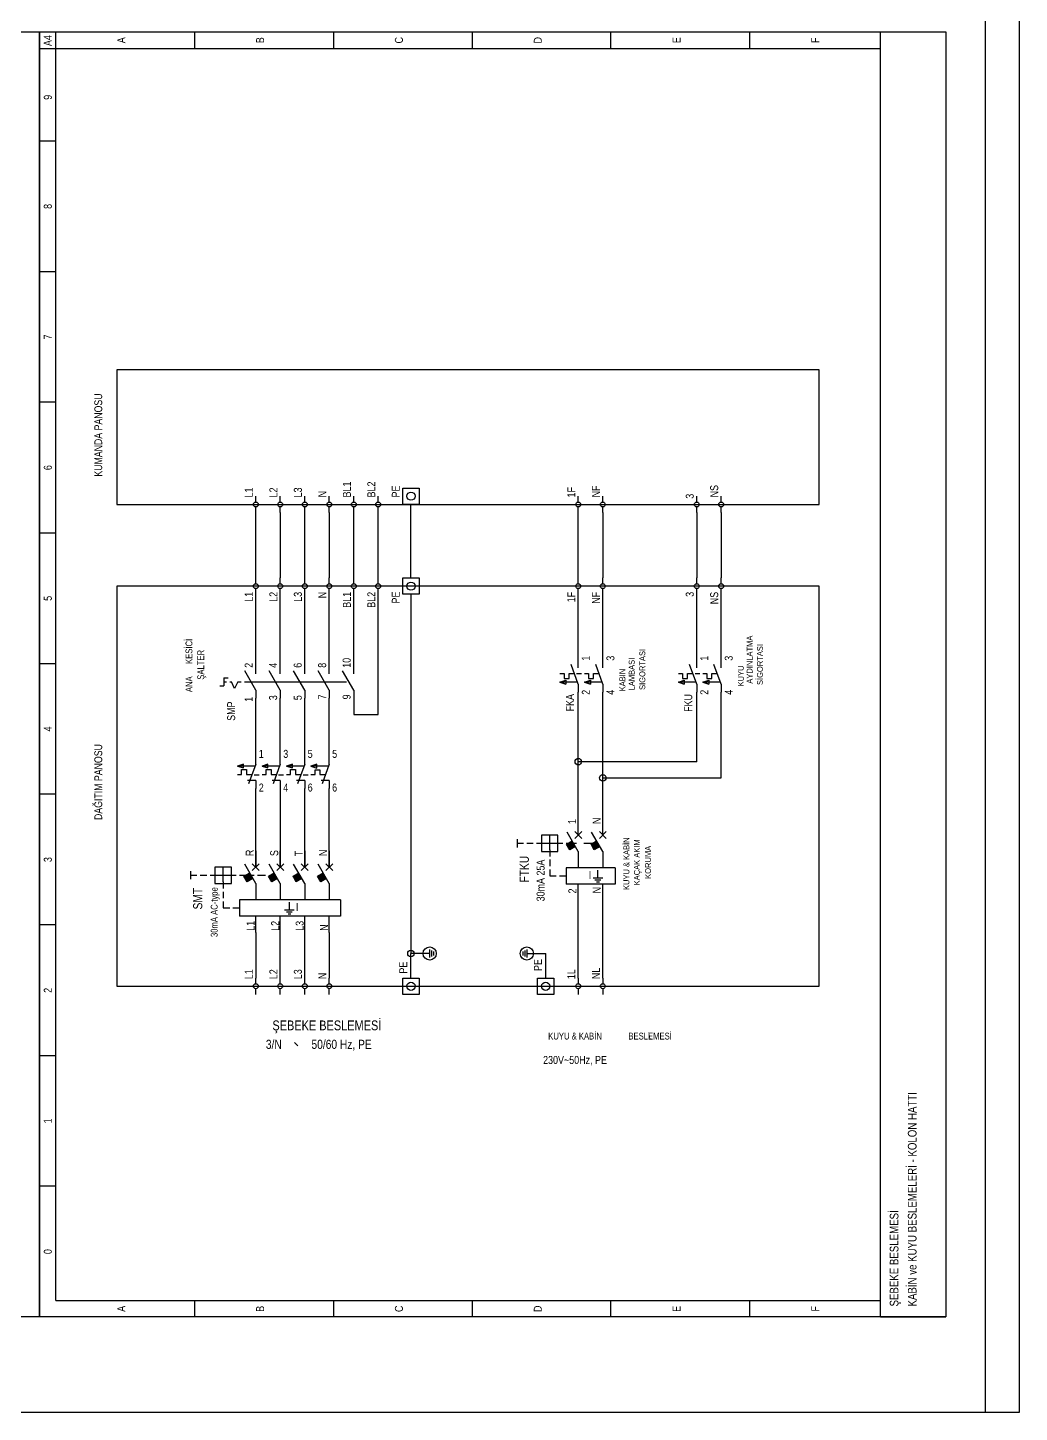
# Model space of a CAD drawing. Header units: centimetres. Extents: x 0 to 12847, y -30 to 2970.
# Drawn here: x 12117 to 12847, y 0 to 1019 of the extents above; entities that cross this region are included whole.
import ezdxf
from ezdxf.enums import TextEntityAlignment as Align

# ---------------------------------------------------------------- set-up
doc = ezdxf.new("R2010")
doc.units = ezdxf.units.CM
for name, color, linetype in [('SCOTT-CERCEVE', 7, 'CONTINUOUS'), ('SCOTT-ELEKTRIK', 3, 'CONTINUOUS'), ('SCOTT-ELEKTRIK-YAZI', 4, 'CONTINUOUS')]:
    doc.layers.add(name, color=color, linetype=linetype)
doc.styles.get("Standard").update_dxf_attribs({"font": 'arial.ttf', "width": 0.8})

msp = doc.modelspace()

# ---------------------------------------------------------------- linework, layer by layer
at = {"layer": 'SCOTT-CERCEVE'}
for points in [[(0, 0), (12846.6, 0), (12846.6, 2970), (0, 2970)], [(100, 0), (12821.6, 0), (12821.6, 2970), (100, 2970)]]:
    msp.add_lwpolyline(points, close=True, dxfattribs=at)
at = {"layer": 'SCOTT-ELEKTRIK'}
for p, q in [((11458.5, 1016), (12125.2, 1016)), ((12125.2, 70.2), (12125.2, 1016)), ((12125.2, 1016), (12792.4, 1016)), ((12125.2, 1016), (12125.2, 70.2)), ((12137.2, 82.2), (12137.2, 1016)), ((12239.4, 1016), (12239.4, 1003.9)), ((12341.6, 1016), (12341.6, 1003.9)), ((12443.8, 1016), (12443.8, 1003.9)), ((12545.9, 1003.9), (12545.9, 1016)), ((12648.1, 1003.9), (12648.1, 1016)), ((12744.3, 70.2), (12744.3, 1016)), ((12792.4, 1016), (12792.4, 70.2)), ((12125.2, 1003.9), (12744.3, 1003.9)), ((12137.2, 935.7), (12125.2, 935.7)), ((12137.2, 839.5), (12125.2, 839.5)), ((12699.2, 767.4), (12182.3, 767.4)), ((12182.3, 767.4), (12182.3, 668.2)), ((12699.2, 668.2), (12699.2, 767.4)), ((12137.2, 743.4), (12125.2, 743.4)), ((12284.5, 670), (12284.5, 674.3)), ((12302.5, 670), (12302.5, 674.3)), ((12320.6, 670), (12320.6, 674.3)), ((12338.6, 670), (12338.6, 674.3)), ((12356.6, 670), (12356.6, 674.3)), ((12374.6, 670), (12374.6, 674.3)), ((12392.7, 680.3), (12404.7, 680.3)), ((12392.7, 668.2), (12392.7, 680.3)), ((12404.7, 680.3), (12404.7, 668.2)), ((12521.9, 670), (12521.9, 674.3)), ((12539.9, 670), (12539.9, 674.3)), ((12609.1, 670), (12609.1, 674.3)), ((12627.1, 670), (12627.1, 674.3)), ((12182.3, 668.2), (12699.2, 668.2)), ((12284.5, 662.2), (12284.5, 666.4)), ((12302.5, 662.2), (12302.5, 666.4)), ((12320.6, 662.2), (12320.6, 666.4)), ((12338.6, 662.2), (12338.6, 666.4)), ((12356.6, 662.2), (12356.6, 666.4)), ((12374.6, 662.2), (12374.6, 666.4)), ((12404.7, 668.2), (12392.7, 668.2)), ((12398.7, 614.1), (12398.7, 668.2)), ((12521.9, 662.2), (12521.9, 666.4)), ((12539.9, 662.2), (12539.9, 666.4)), ((12609.1, 662.2), (12609.1, 666.4)), ((12627.1, 662.2), (12627.1, 666.4)), ((12284.5, 614.1), (12284.5, 662.2)), ((12302.5, 662.2), (12302.5, 614.1)), ((12320.6, 614.1), (12320.6, 662.2)), ((12338.6, 662.2), (12338.6, 614.1)), ((12356.6, 614.1), (12356.6, 662.2)), ((12374.6, 614.1), (12374.6, 662.2)), ((12521.9, 614.1), (12521.9, 662.2)), ((12539.9, 662.2), (12539.9, 614.1)), ((12609.1, 662.2), (12609.1, 614.1)), ((12627.1, 662.2), (12627.1, 614.1)), ((12137.2, 647.2), (12125.2, 647.2)), ((12284.5, 609.9), (12284.5, 614.1)), ((12302.5, 609.9), (12302.5, 614.1)), ((12320.6, 609.9), (12320.6, 614.1)), ((12338.6, 609.9), (12338.6, 614.1)), ((12356.6, 609.9), (12356.6, 614.1)), ((12374.6, 609.9), (12374.6, 614.1)), ((12392.7, 614.1), (12404.7, 614.1)), ((12392.7, 602.1), (12392.7, 614.1)), ((12404.7, 614.1), (12404.7, 602.1)), ((12521.9, 609.9), (12521.9, 614.1)), ((12539.9, 609.9), (12539.9, 614.1)), ((12609.1, 609.9), (12609.1, 614.1)), ((12627.1, 609.9), (12627.1, 614.1)), ((12699.2, 608.1), (12182.3, 608.1)), ((12182.3, 608.1), (12182.3, 313.6)), ((12284.5, 602.1), (12284.5, 606.3)), ((12284.5, 549.6), (12284.5, 602.1)), ((12302.5, 602.1), (12302.5, 606.3)), ((12302.5, 549.6), (12302.5, 602.1)), ((12320.6, 602.1), (12320.6, 606.3)), ((12320.6, 549.6), (12320.6, 602.1)), ((12338.6, 602.1), (12338.6, 606.3)), ((12338.6, 549.6), (12338.6, 602.1)), ((12356.6, 602.1), (12356.6, 606.3)), ((12356.6, 602.1), (12356.6, 605.1)), ((12356.6, 549.6), (12356.6, 602.1)), ((12374.6, 602.1), (12374.6, 606.3)), ((12374.6, 602.1), (12374.6, 605.1)), ((12374.6, 513.6), (12374.6, 602.1)), ((12404.7, 602.1), (12392.7, 602.1)), ((12398.7, 602.1), (12398.7, 337.7)), ((12521.9, 602.1), (12521.9, 606.3)), ((12521.9, 554), (12521.9, 602.1)), ((12539.9, 602.1), (12539.9, 606.3)), ((12539.9, 554), (12539.9, 602.1)), ((12609.1, 602.1), (12609.1, 606.3)), ((12609.1, 554), (12609.1, 602.1)), ((12627.1, 602.1), (12627.1, 606.3)), ((12627.1, 554), (12627.1, 602.1)), ((12699.2, 313.6), (12699.2, 608.1)), ((12137.2, 551), (12125.2, 551)), ((12521.9, 536), (12516.7, 550.4)), ((12521.9, 548), (12521.9, 554)), ((12539.9, 536), (12534.7, 550.4)), ((12539.9, 548), (12539.9, 554)), ((12609.1, 536), (12603.8, 550.4)), ((12609.1, 548), (12609.1, 554)), ((12627.1, 536), (12621.8, 550.4)), ((12627.1, 548), (12627.1, 554)), ((12261, 540.6), (12264.1, 540.6)), ((12261, 540.6), (12261, 534.6)), ((12284.5, 531.6), (12276.3, 545.8)), ((12284.5, 543.6), (12284.5, 549.6)), ((12302.5, 531.6), (12294.3, 545.8)), ((12302.5, 543.6), (12302.5, 549.6)), ((12320.6, 531.6), (12312.3, 545.8)), ((12320.6, 543.6), (12320.6, 549.6)), ((12338.6, 531.6), (12330.4, 545.8)), ((12338.6, 543.6), (12338.6, 549.6)), ((12356.6, 531.6), (12348.4, 545.8)), ((12356.6, 543.6), (12356.6, 549.6)), ((12508.4, 543.7), (12511.4, 543.7)), ((12511.4, 543.7), (12511.4, 540.1)), ((12515.1, 540.1), (12515.1, 543.7)), ((12515.1, 543.7), (12519, 543.7)), ((12520.7, 543.8), (12524.3, 543.8)), ((12526.5, 543.7), (12529.5, 543.7)), ((12529.5, 543.7), (12529.5, 540.1)), ((12533.1, 540.1), (12533.1, 543.7)), ((12533.1, 543.7), (12537.1, 543.7)), ((12595.6, 543.7), (12598.6, 543.7)), ((12598.6, 543.7), (12598.6, 540.1)), ((12602.2, 540.1), (12602.2, 543.7)), ((12602.2, 543.7), (12606.2, 543.7)), ((12607.9, 543.8), (12611.5, 543.8)), ((12613.6, 543.7), (12616.6, 543.7)), ((12616.6, 543.7), (12616.6, 540.1)), ((12620.2, 540.1), (12620.2, 543.7)), ((12620.2, 543.7), (12624.2, 543.7)), ((12258, 534.6), (12261, 534.6)), ((12261, 537.6), (12262.9, 537.6)), ((12265.3, 537.6), (12266.5, 537.6)), ((12268.9, 532.8), (12266.5, 537.6)), ((12271.3, 537.6), (12268.9, 532.8)), ((12271.3, 537.6), (12272.5, 537.6)), ((12272.5, 537.6), (12273.7, 537.6)), ((12276.1, 537.6), (12280.9, 537.6)), ((12281.5, 537.6), (12351.2, 537.6)), ((12284.5, 531.6), (12284.5, 525.6)), ((12302.5, 531.6), (12302.5, 525.6)), ((12320.6, 531.6), (12320.6, 525.6)), ((12338.6, 531.6), (12338.6, 525.6)), ((12356.6, 531.6), (12356.6, 525.6)), ((12508.4, 537.5), (12512.8, 538.9)), ((12521.2, 537.5), (12508.4, 537.5)), ((12508.4, 537.5), (12512.8, 536)), ((12511.4, 540.1), (12515.1, 540.1)), ((12512.8, 538.9), (12512.8, 536)), ((12521.9, 536), (12521.9, 530)), ((12521.9, 478.9), (12521.9, 530)), ((12526.5, 537.5), (12530.8, 538.9)), ((12539.2, 537.5), (12526.5, 537.5)), ((12526.5, 537.5), (12530.8, 536)), ((12529.5, 540.1), (12533.1, 540.1)), ((12530.8, 538.9), (12530.8, 536)), ((12539.9, 536), (12539.9, 530)), ((12539.9, 466.9), (12539.9, 530)), ((12595.6, 537.5), (12599.9, 538.9)), ((12608.3, 537.5), (12595.6, 537.5)), ((12595.6, 537.5), (12599.9, 536)), ((12598.6, 540.1), (12602.2, 540.1)), ((12599.9, 538.9), (12599.9, 536)), ((12609.1, 536), (12609.1, 530)), ((12609.1, 478.9), (12609.1, 530)), ((12613.6, 537.5), (12618, 538.9)), ((12626.4, 537.5), (12613.6, 537.5)), ((12613.6, 537.5), (12618, 536)), ((12616.6, 540.1), (12620.2, 540.1)), ((12618, 538.9), (12618, 536)), ((12627.1, 536), (12627.1, 530)), ((12627.1, 466.9), (12627.1, 530)), ((12284.5, 483.1), (12284.5, 525.6)), ((12302.5, 483.1), (12302.5, 525.6)), ((12320.6, 483.1), (12320.6, 525.6)), ((12338.6, 483.1), (12338.6, 525.6)), ((12356.6, 525.6), (12356.6, 513.6)), ((12356.6, 513.6), (12374.6, 513.6)), ((12284.5, 477.1), (12284.5, 483.1)), ((12302.5, 477.1), (12302.5, 483.1)), ((12320.6, 477.1), (12320.6, 483.1)), ((12338.6, 477.1), (12338.6, 483.1)), ((12271, 475.7), (12275.4, 477.1)), ((12283.8, 475.7), (12271, 475.7)), ((12271, 475.7), (12275.4, 474.3)), ((12271, 469.4), (12274, 469.4)), ((12274, 469.4), (12274, 473.1)), ((12274, 473.1), (12277.6, 473.1)), ((12275.4, 474.3), (12275.4, 477.1)), ((12277.6, 473.1), (12277.6, 469.4)), ((12277.6, 469.4), (12281.6, 469.4)), ((12284.5, 477.1), (12279.2, 462.7)), ((12283.3, 469.3), (12286.9, 469.3)), ((12289.1, 475.7), (12293.4, 477.1)), ((12301.8, 475.7), (12289.1, 475.7)), ((12289.1, 475.7), (12293.4, 474.3)), ((12289.1, 469.4), (12292.1, 469.4)), ((12292.1, 469.4), (12292.1, 473.1)), ((12292.1, 473.1), (12295.7, 473.1)), ((12293.4, 474.3), (12293.4, 477.1)), ((12295.7, 473.1), (12295.7, 469.4)), ((12295.7, 469.4), (12299.7, 469.4)), ((12302.5, 477.1), (12297.3, 462.7)), ((12301.3, 469.3), (12304.9, 469.3)), ((12307.1, 475.7), (12311.4, 477.1)), ((12319.8, 475.7), (12307.1, 475.7)), ((12307.1, 475.7), (12311.4, 474.3)), ((12307.1, 469.4), (12310.1, 469.4)), ((12310.1, 469.4), (12310.1, 473.1)), ((12310.1, 473.1), (12313.7, 473.1)), ((12311.4, 474.3), (12311.4, 477.1)), ((12313.7, 473.1), (12313.7, 469.4)), ((12313.7, 469.4), (12317.7, 469.4)), ((12320.6, 477.1), (12315.3, 462.7)), ((12319.4, 469.3), (12323, 469.3)), ((12325.1, 475.7), (12329.4, 477.1)), ((12337.9, 475.7), (12325.1, 475.7)), ((12325.1, 475.7), (12329.4, 474.2)), ((12325.1, 469.4), (12328.1, 469.4)), ((12328.1, 469.4), (12328.1, 473)), ((12328.1, 473), (12331.7, 473)), ((12329.4, 474.2), (12329.4, 477.1)), ((12331.7, 473), (12331.7, 469.4)), ((12331.7, 469.4), (12335.7, 469.4)), ((12338.6, 477.1), (12333.3, 462.7)), ((12609.1, 478.9), (12521.9, 478.9)), ((12521.9, 436.8), (12521.9, 478.9)), ((12284.5, 465.1), (12278.5, 465.1)), ((12284.5, 465.1), (12284.5, 459.1)), ((12284.5, 413.3), (12284.5, 459.1)), ((12302.5, 465.1), (12296.5, 465.1)), ((12302.5, 465.1), (12302.5, 459.1)), ((12302.5, 459.1), (12302.5, 413.3)), ((12320.6, 465.1), (12314.5, 465.1)), ((12320.6, 465.1), (12320.6, 459.1)), ((12320.6, 413.3), (12320.6, 459.1)), ((12338.6, 465.1), (12332.6, 465.1)), ((12338.6, 465.1), (12338.6, 459.1)), ((12338.6, 413.3), (12338.6, 459.1)), ((12539.9, 466.9), (12627.1, 466.9)), ((12539.9, 436.8), (12539.9, 466.9)), ((12137.2, 454.9), (12125.2, 454.9)), ((12521.9, 424.8), (12521.9, 436.8)), ((12539.9, 424.8), (12539.9, 436.8)), ((12476.8, 421.8), (12476.8, 415.8)), ((12476.8, 418.8), (12481.6, 418.8)), ((12484, 418.8), (12488.8, 418.8)), ((12491.2, 418.8), (12496.1, 418.8)), ((12494.9, 424.8), (12494.9, 412.8)), ((12506.9, 424.8), (12494.9, 424.8)), ((12496.1, 418.8), (12505.7, 418.8)), ((12500.9, 414), (12500.9, 424.8)), ((12505.7, 418.8), (12510.5, 418.8)), ((12506.9, 412.8), (12506.9, 424.8)), ((12512.9, 418.8), (12517.7, 418.8)), ((12513.3, 418.2), (12517.4, 420.6)), ((12515.7, 414), (12513.3, 418.2)), ((12515.9, 414.1), (12513.5, 418.3)), ((12521.9, 412.8), (12513.7, 427)), ((12516.2, 414.3), (12513.8, 418.5)), ((12516.4, 414.4), (12514, 418.6)), ((12516.7, 414.6), (12514.3, 418.8)), ((12516.9, 414.7), (12514.5, 418.9)), ((12517.2, 414.9), (12514.8, 419.1)), ((12517.4, 415), (12515, 419.2)), ((12517.7, 415.2), (12515.3, 419.4)), ((12517.9, 415.3), (12515.5, 419.5)), ((12518.3, 415.5), (12515.9, 419.7)), ((12518.5, 415.6), (12516.1, 419.8)), ((12518.8, 415.8), (12516.4, 420)), ((12519, 415.9), (12516.6, 420.1)), ((12519.3, 416.1), (12516.9, 420.3)), ((12519.5, 416.2), (12517.1, 420.4)), ((12517.1, 418.8), (12520.7, 418.8)), ((12519.4, 422.3), (12524.5, 427.4)), ((12519.4, 427.4), (12524.5, 422.3)), ((12526.1, 418.8), (12532.1, 418.8)), ((12531.3, 418.2), (12535.4, 420.6)), ((12533.7, 414), (12531.3, 418.2)), ((12533.9, 414.1), (12531.5, 418.3)), ((12539.9, 412.8), (12531.7, 427)), ((12534.2, 414.3), (12531.8, 418.5)), ((12534.4, 414.4), (12532, 418.6)), ((12534.7, 414.6), (12532.3, 418.8)), ((12534.9, 414.7), (12532.5, 418.9)), ((12535.3, 414.9), (12532.8, 419.1)), ((12535.5, 415), (12533.1, 419.2)), ((12535.8, 415.2), (12533.4, 419.4)), ((12536, 415.3), (12533.6, 419.5)), ((12536.3, 415.5), (12533.9, 419.7)), ((12536.5, 415.6), (12534.1, 419.8)), ((12536.8, 415.8), (12534.4, 420)), ((12537, 415.9), (12534.6, 420.1)), ((12537.3, 416.1), (12534.9, 420.3)), ((12537.5, 416.2), (12535.1, 420.4)), ((12537.4, 422.3), (12542.5, 427.4)), ((12537.4, 427.4), (12542.5, 422.3)), ((12284.5, 413.3), (12284.5, 401.3)), ((12284.5, 401.3), (12284.5, 413.3)), ((12302.5, 413.3), (12302.5, 401.3)), ((12302.5, 401.3), (12302.5, 413.3)), ((12320.6, 413.3), (12320.6, 401.3)), ((12320.6, 401.3), (12320.6, 413.3)), ((12338.6, 413.3), (12338.6, 401.3)), ((12338.6, 401.3), (12338.6, 413.3)), ((12494.9, 412.8), (12506.9, 412.8)), ((12500.9, 414), (12500.9, 409.2)), ((12519.8, 416.4), (12515.7, 414)), ((12521.9, 412.8), (12521.9, 400.8)), ((12537.9, 416.4), (12533.7, 414)), ((12539.9, 412.8), (12539.9, 400.8)), ((12236.4, 398.3), (12236.4, 392.3)), ((12254.4, 401.3), (12254.4, 389.2)), ((12266.5, 401.3), (12254.4, 401.3)), ((12260.4, 390.4), (12260.4, 401.3)), ((12266.5, 389.2), (12266.5, 401.3)), ((12284.5, 389.2), (12276.3, 403.5)), ((12281.9, 398.7), (12287, 403.8)), ((12281.9, 403.8), (12287, 398.7)), ((12302.5, 389.2), (12294.3, 403.5)), ((12300, 398.7), (12305.1, 403.8)), ((12300, 403.8), (12305.1, 398.7)), ((12320.6, 389.2), (12312.3, 403.5)), ((12318, 398.7), (12323.1, 403.8)), ((12318, 403.8), (12323.1, 398.7)), ((12338.6, 389.2), (12330.4, 403.5)), ((12336, 398.7), (12341.1, 403.8)), ((12336, 403.8), (12341.1, 398.7)), ((12500.9, 406.8), (12500.9, 402)), ((12500.9, 399.6), (12500.9, 394.8)), ((12549, 400.8), (12512.9, 400.8)), ((12512.9, 400.8), (12512.9, 388.8)), ((12536.4, 393.4), (12536.4, 399.1)), ((12549, 400.8), (12549, 388.8)), ((12236.4, 395.3), (12241.2, 395.3)), ((12243.6, 395.3), (12248.4, 395.3)), ((12250.8, 395.3), (12255.6, 395.3)), ((12254.4, 389.2), (12266.5, 389.2)), ((12255.6, 395.3), (12265.3, 395.3)), ((12260.4, 390.4), (12260.4, 385.6)), ((12265.3, 395.3), (12270.1, 395.3)), ((12272.5, 395.3), (12277.3, 395.3)), ((12275.8, 394.6), (12280, 397)), ((12278.2, 390.4), (12275.8, 394.6)), ((12278.5, 390.6), (12276, 394.7)), ((12278.8, 390.7), (12276.4, 394.9)), ((12279, 390.9), (12276.6, 395)), ((12279.3, 391.1), (12276.9, 395.2)), ((12279.5, 391.2), (12277.1, 395.3)), ((12279.8, 391.4), (12277.4, 395.5)), ((12280, 391.5), (12277.6, 395.6)), ((12280.3, 391.7), (12277.9, 395.8)), ((12280.5, 391.8), (12278.1, 395.9)), ((12282.4, 392.9), (12278.2, 390.4)), ((12280.8, 392), (12278.4, 396.1)), ((12281.1, 392.1), (12278.6, 396.2)), ((12281.4, 392.3), (12279, 396.4)), ((12281.6, 392.4), (12279.2, 396.5)), ((12281.9, 392.6), (12279.5, 396.7)), ((12282.1, 392.7), (12279.7, 396.8)), ((12279.7, 395.3), (12283.3, 395.3)), ((12284.5, 389.2), (12284.5, 377.2)), ((12285.7, 395.3), (12291.7, 395.3)), ((12293.9, 394.6), (12298, 397)), ((12296.3, 390.4), (12293.9, 394.6)), ((12296.5, 390.6), (12294.1, 394.7)), ((12296.8, 390.7), (12294.4, 394.9)), ((12297, 390.9), (12294.6, 395)), ((12297.3, 391.1), (12294.9, 395.2)), ((12297.5, 391.2), (12295.1, 395.3)), ((12297.8, 391.4), (12295.4, 395.5)), ((12298, 391.5), (12295.6, 395.6)), ((12298.4, 391.7), (12296, 395.8)), ((12298.6, 391.8), (12296.2, 395.9)), ((12300.4, 392.9), (12296.3, 390.4)), ((12298.9, 392), (12296.5, 396.1)), ((12299.1, 392.1), (12296.7, 396.2)), ((12299.4, 392.3), (12297, 396.4)), ((12299.6, 392.4), (12297.2, 396.5)), ((12299.9, 392.6), (12297.5, 396.7)), ((12300.1, 392.7), (12297.7, 396.8)), ((12302.5, 389.2), (12302.5, 377.2)), ((12311.9, 394.6), (12316.1, 397)), ((12314.3, 390.4), (12311.9, 394.6)), ((12314.5, 390.6), (12312.1, 394.7)), ((12314.8, 390.7), (12312.4, 394.9)), ((12315, 390.9), (12312.6, 395)), ((12315.3, 391.1), (12312.9, 395.2)), ((12315.6, 391.2), (12313.2, 395.3)), ((12315.9, 391.4), (12313.5, 395.5)), ((12316.1, 391.5), (12313.7, 395.6)), ((12316.4, 391.7), (12314, 395.8)), ((12316.6, 391.8), (12314.2, 395.9)), ((12318.5, 392.9), (12314.3, 390.4)), ((12316.9, 392), (12314.5, 396.1)), ((12317.1, 392.1), (12314.7, 396.2)), ((12317.4, 392.3), (12315, 396.4)), ((12317.6, 392.4), (12315.2, 396.5)), ((12317.9, 392.6), (12315.5, 396.7)), ((12318.2, 392.7), (12315.8, 396.8)), ((12320.6, 389.2), (12320.6, 377.2)), ((12329.9, 394.6), (12334.1, 397)), ((12332.3, 390.4), (12329.9, 394.6)), ((12332.5, 390.6), (12330.1, 394.7)), ((12332.9, 390.7), (12330.5, 394.9)), ((12333.1, 390.9), (12330.7, 395)), ((12333.4, 391.1), (12331, 395.2)), ((12333.6, 391.2), (12331.2, 395.3)), ((12333.9, 391.4), (12331.5, 395.5)), ((12334.1, 391.5), (12331.7, 395.6)), ((12334.4, 391.7), (12332, 395.8)), ((12334.6, 391.8), (12332.2, 395.9)), ((12336.5, 392.9), (12332.3, 390.4)), ((12334.9, 392), (12332.5, 396.1)), ((12335.1, 392.1), (12332.7, 396.2)), ((12335.5, 392.3), (12333.1, 396.4)), ((12335.7, 392.4), (12333.3, 396.5)), ((12336, 392.6), (12333.6, 396.7)), ((12336.2, 392.7), (12333.8, 396.8)), ((12338.6, 389.2), (12338.6, 377.2)), ((12500.9, 394.8), (12505.7, 394.8)), ((12508.1, 394.8), (12512.9, 394.8)), ((12549, 388.8), (12512.9, 388.8)), ((12521.9, 376.7), (12521.9, 388.8)), ((12532.8, 393.4), (12539.9, 393.4)), ((12534.2, 392), (12538.5, 392)), ((12535.3, 390.5), (12537.4, 390.5)), ((12539.9, 376.7), (12539.9, 388.8)), ((12260.4, 383.2), (12260.4, 378.4)), ((12346.9, 377.2), (12272.5, 377.2)), ((12272.5, 377.2), (12272.5, 365.2)), ((12346.9, 377.2), (12346.9, 365.2)), ((12260.4, 376), (12260.4, 371.2)), ((12260.4, 371.2), (12265.3, 371.2)), ((12267.7, 371.2), (12272.5, 371.2)), ((12305.6, 369.8), (12312.8, 369.8)), ((12307.1, 368.4), (12311.3, 368.4)), ((12308.2, 367), (12310.3, 367)), ((12309.2, 369.8), (12309.2, 375.5)), ((12521.9, 319.6), (12521.9, 376.7)), ((12539.9, 319.6), (12539.9, 376.7)), ((12137.2, 358.7), (12125.2, 358.7)), ((12346.9, 365.2), (12272.5, 365.2)), ((12284.5, 353.2), (12284.5, 365.2)), ((12302.5, 353.2), (12302.5, 365.2)), ((12320.6, 353.2), (12320.6, 365.2)), ((12338.6, 353.2), (12338.6, 365.2)), ((12284.5, 353.2), (12284.5, 319.6)), ((12284.5, 353.2), (12284.5, 353.2)), ((12302.5, 319.6), (12302.5, 353.2)), ((12320.6, 319.6), (12320.6, 353.2)), ((12338.6, 353.2), (12338.6, 319.6)), ((12404.7, 337.7), (12398.7, 337.7)), ((12398.7, 319.6), (12398.7, 337.7)), ((12412.5, 337.7), (12401.7, 337.7)), ((12412.5, 334.7), (12412.5, 340.7)), ((12414, 335.4), (12414, 339.9)), ((12415.5, 336.2), (12415.5, 339.2)), ((12481, 339.2), (12481, 336.2)), ((12482.5, 339.9), (12482.5, 335.4)), ((12484, 340.7), (12484, 334.7)), ((12484, 337.7), (12494.9, 337.7)), ((12491.9, 337.7), (12497.9, 337.7)), ((12497.9, 319.6), (12497.9, 337.7)), ((12284.5, 315.4), (12284.5, 319.6)), ((12302.5, 315.4), (12302.5, 319.6)), ((12320.6, 315.4), (12320.6, 319.6)), ((12338.6, 315.4), (12338.6, 319.6)), ((12392.7, 307.6), (12392.7, 319.6)), ((12392.7, 319.6), (12404.7, 319.6)), ((12404.7, 319.6), (12404.7, 307.6)), ((12491.9, 307.6), (12491.9, 319.6)), ((12491.9, 319.6), (12503.9, 319.6)), ((12503.9, 319.6), (12503.9, 307.6)), ((12521.9, 319.6), (12521.9, 315.4)), ((12539.9, 319.6), (12539.9, 315.4)), ((12182.3, 313.6), (12699.2, 313.6)), ((12284.5, 307.6), (12284.5, 311.8)), ((12302.5, 307.6), (12302.5, 311.8)), ((12320.6, 307.6), (12320.6, 311.8)), ((12338.6, 307.6), (12338.6, 311.8)), ((12404.7, 307.6), (12392.7, 307.6)), ((12503.9, 307.6), (12491.9, 307.6)), ((12521.9, 311.8), (12521.9, 307.6)), ((12539.9, 311.8), (12539.9, 307.6)), ((12313.1, 272.1), (12315.4, 269.8)), ((12137.2, 262.5), (12125.2, 262.5)), ((12137.2, 166.4), (12125.2, 166.4)), ((12137.2, 82.2), (12744.3, 82.2)), ((12239.4, 82.2), (12239.4, 70.2)), ((12341.6, 82.2), (12341.6, 70.2)), ((12443.8, 82.2), (12443.8, 70.2)), ((12545.9, 70.2), (12545.9, 82.2)), ((12648.1, 70.2), (12648.1, 82.2)), ((12744.3, 70.2), (12744.3, 82.2)), ((12125.2, 70.2), (11458.5, 70.2)), ((12792.4, 70.2), (12125.2, 70.2)), ((12744.3, 70.2), (12792.4, 70.2)), ((12762.3, 70.2), (12792.4, 70.2))]:
    msp.add_line(p, q, dxfattribs=at)
for points in [[(12512.8, 538.9), (12512.8, 536), (12508.4, 537.5), (12512.8, 538.9)], [(12530.8, 538.9), (12530.8, 536), (12526.5, 537.5), (12530.8, 538.9)], [(12599.9, 538.9), (12599.9, 536), (12595.6, 537.5), (12599.9, 538.9)], [(12618, 538.9), (12618, 536), (12613.6, 537.5), (12618, 538.9)], [(12275.4, 474.3), (12275.4, 477.1), (12271, 475.7), (12275.4, 474.3)], [(12293.4, 474.3), (12293.4, 477.1), (12289.1, 475.7), (12293.4, 474.3)], [(12311.4, 474.3), (12311.4, 477.1), (12307.1, 475.7), (12311.4, 474.3)], [(12329.4, 474.2), (12329.4, 477.1), (12325.1, 475.7), (12329.4, 474.2)]]:
    msp.add_lwpolyline(points, dxfattribs=at)
for centre, radius in [((12398.7, 674.3), 3.01), ((12284.5, 668.2), 1.8), ((12302.5, 668.2), 1.8), ((12320.6, 668.2), 1.8), ((12338.6, 668.2), 1.8), ((12356.6, 668.2), 1.8), ((12374.6, 668.2), 1.8), ((12521.9, 668.2), 1.8), ((12539.9, 668.2), 1.8), ((12609.1, 668.2), 1.8), ((12627.1, 668.2), 1.8), ((12284.5, 608.1), 1.8), ((12302.5, 608.1), 1.8), ((12320.6, 608.1), 1.8), ((12338.6, 608.1), 1.8), ((12356.6, 608.1), 1.8), ((12374.6, 608.1), 1.8), ((12398.7, 608.1), 3.01), ((12521.9, 608.1), 1.8), ((12539.9, 608.1), 1.8), ((12609.1, 608.1), 1.8), ((12627.1, 608.1), 1.8), ((12521.9, 478.9), 2.4), ((12539.9, 466.9), 2.4), ((12398.7, 337.7), 2.4), ((12412.5, 337.7), 4.81), ((12484, 337.7), 4.81), ((12398.7, 313.6), 3.01), ((12497.9, 313.6), 3.01), ((12284.5, 313.6), 1.8), ((12302.5, 313.6), 1.8), ((12320.6, 313.6), 1.8), ((12338.6, 313.6), 1.8), ((12521.9, 313.6), 1.8), ((12539.9, 313.6), 1.8)]:
    msp.add_circle(centre, radius, dxfattribs=at)

# ---------------------------------------------------------------- texts
at = {"layer": 'SCOTT-ELEKTRIK-YAZI', "width": 0.8}
for s, height, p in [('A4', 5.89, (12134.3, 1005.6)), ('BL1', 5.89, (12354.5, 673.4)), ('L1', 5.89, (12282.3, 673.4)), ('L2', 5.89, (12300.4, 673.4)), ('L3', 5.89, (12318.4, 673.4)), ('N', 5.89, (12336.4, 673.4)), ('PE', 5.89, (12390.5, 673.4)), ('1F', 5.89, (12519.7, 673.4)), ('NF', 5.89, (12537.8, 673.4)), ('NS', 5.89, (12624.9, 673.4)), ('PE', 5.89, (12390.5, 595.3)), ('2', 5.89, (12282.2, 548)), ('4', 5.89, (12300.2, 548)), ('6', 5.89, (12318.3, 548)), ('8', 5.89, (12336.3, 548)), ('10', 5.89, (12354.3, 548)), ('1', 5.89, (12530.4, 553.2)), ('3', 5.89, (12548.5, 553.2)), ('1', 5.89, (12617.6, 553.2)), ('3', 5.89, (12635.6, 553.2)), ('1', 5.89, (12520.3, 433)), ('N', 5.89, (12538.4, 433)), ('R', 5.89, (12282.9, 409.4)), ('S', 5.89, (12301, 409.4)), ('T', 5.89, (12319, 409.4)), ('N', 5.89, (12337, 409.4)), ('2', 5.89, (12520.5, 381.9)), ('N', 5.89, (12538.5, 381.9)), ('L1', 5.89, (12283.6, 354.4)), ('L2', 5.89, (12301.7, 354.4)), ('L3', 5.89, (12319.7, 354.4)), ('N', 5.89, (12337.7, 354.4)), ('PE', 5.89, (12495.1, 324.8)), ('NL', 5.89, (12537.8, 318.8)), ('L1', 5.89, (12282.3, 318.8)), ('L2', 5.89, (12300.4, 318.8)), ('L3', 5.89, (12318.4, 318.8)), ('N', 5.89, (12336.4, 318.8)), ('1L', 5.89, (12519.7, 318.8)), ('KABİN ve KUYU BESLEMELERİ - KOLON HATTI', 6.369, (12770.9, 77.9)), ('ŞEBEKE BESLEMESİ', 6.369, (12757.6, 77.9))]:
    msp.add_text(s, height=height, rotation=90, dxfattribs=at).set_placement(p)
for s, height, rotation, p in [('A', 5.89, 90, (12188.4, 1009.9)), ('B', 5.89, 90, (12290.6, 1009.9)), ('C', 5.89, 90, (12392.8, 1009.9)), ('D', 5.89, 90, (12495, 1009.9)), ('E', 5.89, 90, (12597.2, 1009.9)), ('F', 5.89, 90, (12699.3, 1009.9)), ('9', 5.89, 90, (12134.3, 967.9)), ('8', 5.89, 90, (12134.3, 887.6)), ('7', 5.89, 90, (12134.3, 791.5)), ('KUMANDA PANOSU', 5.77, 90, (12171.4, 719.3)), ('6', 5.89, 90, (12134.3, 695.3)), ('5', 5.89, 90, (12134.3, 599.1)), ('KESİCİ', 5.05, 90, (12237.8, 560.1)), ('ŞALTER', 5.05, 90, (12246.5, 550.2)), ('AYDINLATMA', 4.33, 90, (12650.2, 554)), ('SİGORTASI', 4.33, 90, (12657.8, 550.4)), ('LAMBASI', 4.33, 90, (12563.4, 543.4)), ('SIGORTASI', 4.33, 90, (12571.2, 546.8)), ('ANA', 5.05, 90, (12237.8, 535.9)), ('KABIN', 4.33, 90, (12556.5, 539)), ('KUYU', 4.33, 90, (12643.7, 542)), ('4', 5.89, 90, (12134.3, 503)), ('DAĞITIM PANOSU', 5.77, 90, (12171.4, 463.9)), ('KUYU & KABİN', 4.328, 90, (12559.5, 403.8)), ('KAÇAK AKIM', 4.33, 90, (12567.2, 404.8)), ('3', 5.89, 90, (12134.3, 406.8)), ('KORUMA', 4.33, 90, (12575.4, 404.8)), ('I', 5.89, 360, (12530.5, 392.6)), ('2', 5.89, 90, (12134.3, 310.6)), ('1', 5.89, 90, (12134.3, 214.5)), ('0', 5.89, 90, (12134.3, 118.3)), ('A', 5.89, 90, (12188.4, 76.2)), ('B', 5.89, 90, (12290.6, 76.2)), ('C', 5.89, 90, (12392.8, 76.2)), ('D', 5.89, 90, (12495, 76.2)), ('E', 5.89, 90, (12597.2, 76.2)), ('F', 5.89, 90, (12699.3, 76.2))]:
    msp.add_text(s, height=height, rotation=rotation, dxfattribs=at).set_placement(p, align=Align.CENTER)
for s, height, p in [('BL2', 5.89, (12372.5, 685.1)), ('3', 5.89, (12606.9, 676.1)), ('L1', 5.89, (12282.3, 603.9)), ('L2', 5.89, (12300.4, 603.9)), ('L3', 5.89, (12318.4, 603.9)), ('N', 5.89, (12336.4, 603.9)), ('BL1', 5.89, (12354.5, 603.9)), ('BL2', 5.89, (12372.5, 603.9)), ('1F', 5.89, (12519.7, 603.9)), ('NF', 5.89, (12537.8, 603.9)), ('3', 5.89, (12606.9, 603.9)), ('NS', 5.89, (12624.9, 603.9)), ('2', 5.89, (12530.4, 531.8)), ('4', 5.89, (12548.5, 531.8)), ('2', 5.89, (12617.6, 531.8)), ('4', 5.89, (12635.6, 531.8)), ('SMP', 5.89, (12269.3, 523.2)), ('1', 5.89, (12282.2, 526.6)), ('3', 5.89, (12300.2, 527.8)), ('5', 5.89, (12318.3, 527.8)), ('7', 5.89, (12336.3, 528.4)), ('9', 5.89, (12354.3, 528.4)), ('FKA', 5.89, (12518.7, 528.7)), ('FKU', 5.89, (12605.8, 528.7)), ('FTKU', 6.73, (12485.5, 409.6)), ('30mA 25A', 5.89, (12497.1, 406.8)), ('SMT', 6.73, (12245.1, 386)), ('30mA AC-type', 5.049, (12256.4, 386.5)), ('PE', 5.89, (12396, 331.7))]:
    msp.add_text(s, height=height, rotation=90, dxfattribs=at).set_placement(p, align=Align.RIGHT)
for s, height, p in [('1', 5.89, (12286.7, 481.7)), ('3', 5.89, (12304.7, 481.7)), ('5', 5.89, (12322.7, 481.7)), ('5', 5.89, (12340.7, 481.7)), ('2', 5.89, (12286.7, 456.9)), ('4', 5.89, (12304.7, 456.9)), ('6', 5.89, (12322.7, 456.9)), ('6', 5.89, (12340.7, 456.9)), ('50/60 Hz, PE', 6.732, (12325.5, 267.5))]:
    msp.add_text(s, height=height, dxfattribs=at).set_placement(p)
for s, height, p in [('I', 5.89, (12314.9, 369)), ('ŞEBEKE BESLEMESİ', 7.213, (12336.8, 281.2)), ('KUYU & KABİN', 5.049, (12519.5, 274.4)), ('BESLEMESİ', 5.05, (12574.8, 274.4)), ('\\', 5.05, (12574.3, 274.4)), ('230V~50Hz, PE', 5.89, (12519.5, 256.4))]:
    msp.add_text(s, height=height, dxfattribs=at).set_placement(p, align=Align.CENTER)
msp.add_text('3/N', height=6.73, dxfattribs=at).set_placement((12303.6, 267.5), align=Align.RIGHT)

doc.saveas('drawing.dxf')
